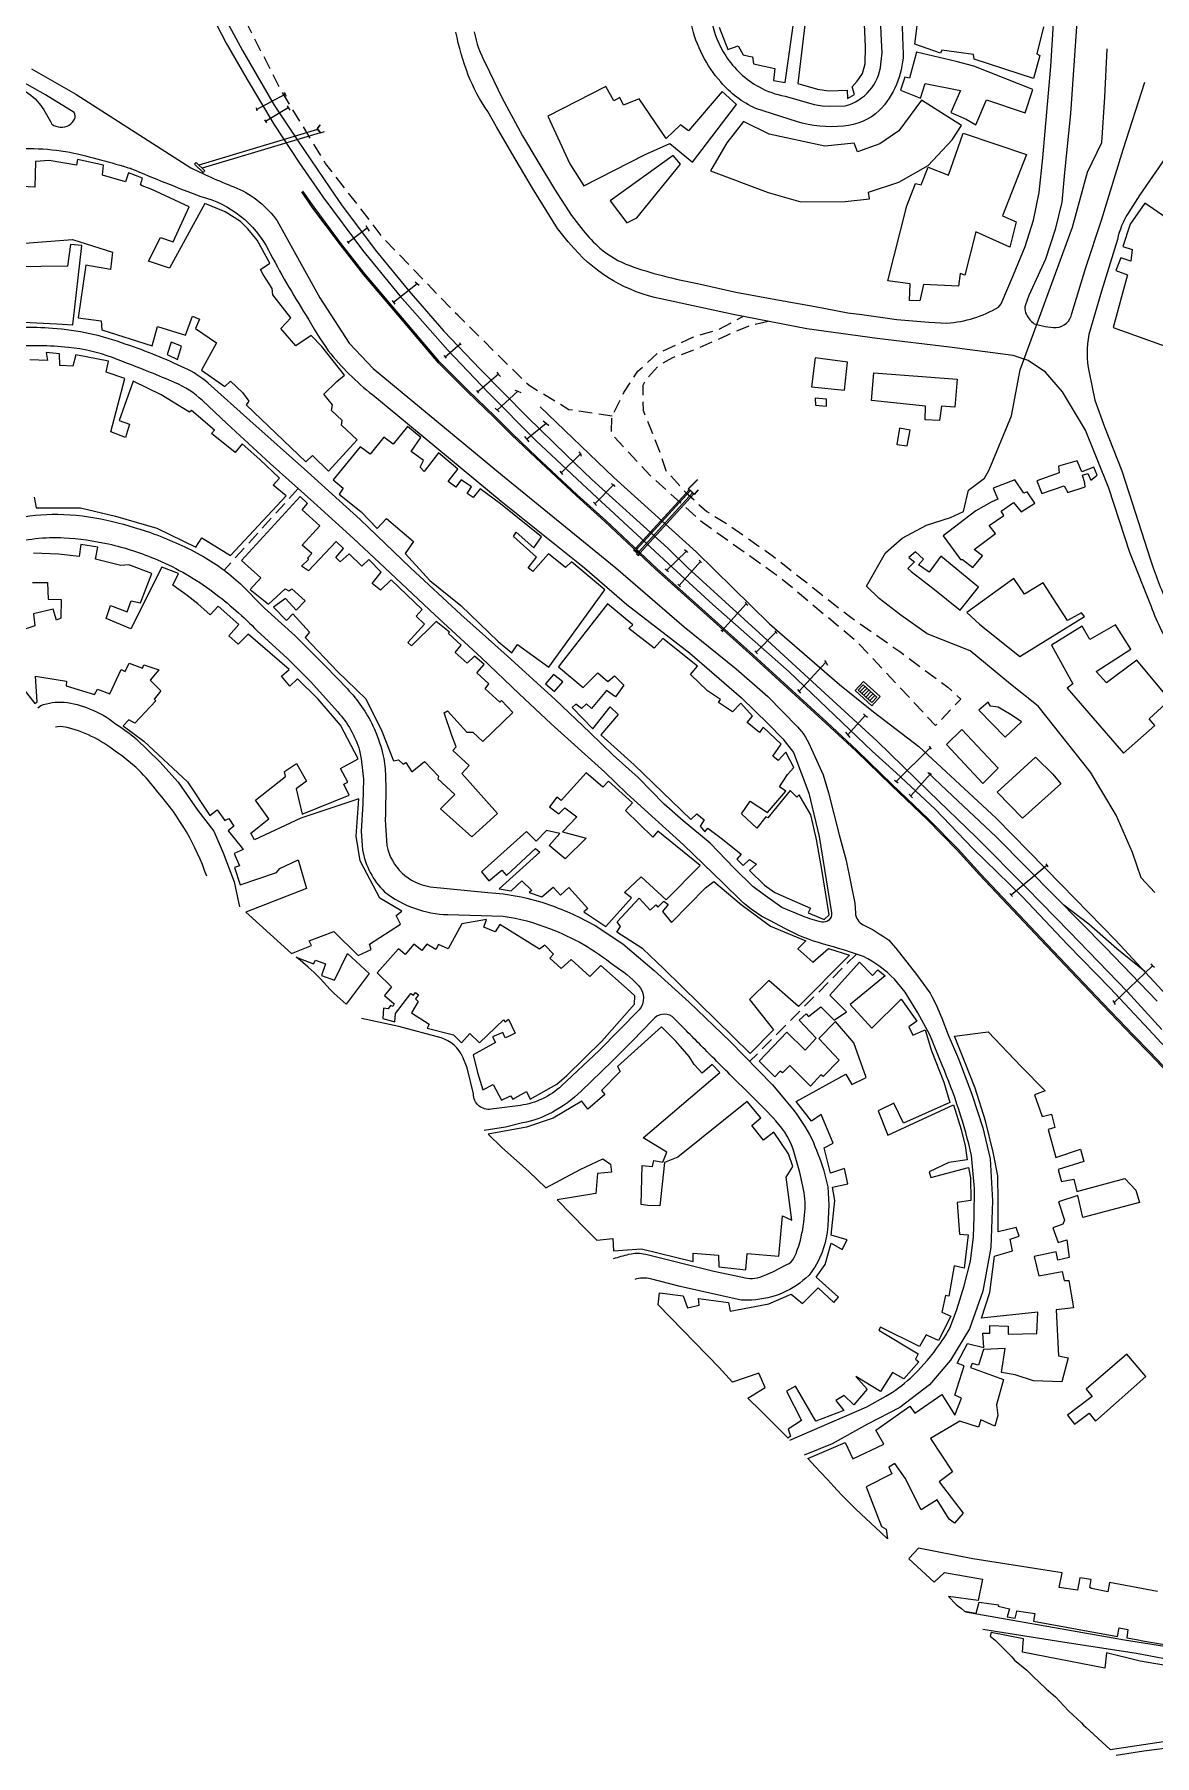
# Model space of a CAD drawing. Header units: metres. Extents: x 320405 to 332543, y 7395686 to 7410003.
# Drawn here: x 322498 to 322917, y 7401056 to 7401699 of the extents above; entities that cross this region are included whole.
import ezdxf

# ---------------------------------------------------------------- set-up
doc = ezdxf.new("R2010")
doc.units = ezdxf.units.M
doc.header["$LTSCALE"] = 10
doc.header["$MEASUREMENT"] = 0
for name, pattern in [('CONTINUO', [0]), ('DASHED', [0.75, 0.5, -0.25]), ('TRACEJADO', [8.7, 8, -0.7])]:
    doc.linetypes.add(name, pattern=pattern)
for name, color, linetype in [('ALA', 45, 'Continuous'), ('B.L', 151, 'Continuous'), ('BUEIRO', 151, 'Continuous'), ('CAIXA', 45, 'Continuous'), ('Canaleta de Drenagem', 151, 'Continuous'), ('EDIFICAÇÃO', 30, 'Continuous'), ('Edificações', 30, 'Continuous'), ('H_EDIFICAÇÃO', 30, 'Continuous'), ('Hidrografia', 140, 'Continuous'), ('Linha Férrea', 20, 'Continuous'), ('Portico', 45, 'Continuous'), ('Vias Primárias', 230, 'Continuous'), ('Vias Secundárias', 230, 'DASHED')]:
    doc.layers.add(name, color=color, linetype=linetype)

msp = doc.modelspace()

# ---------------------------------------------------------------- linework, layer by layer
at = {"layer": 'ALA', "linetype": 'CONTINUO', "flags": 128}
msp.add_lwpolyline([(322605.01, 7401662.56), (322606.52, 7401663.07)], dxfattribs=at)
at = {"layer": 'ALA', "linetype": 'CONTINUO'}
for points in [[(322603.94, 7401664.04, 735.91), (322604.91, 7401665.5, 736.1), (322604.88, 7401665.54, 737.49)], [(322605.07, 7401662.64, 735.93), (322606.52, 7401663.07, 736.11)], [(322742.48, 7401529.49, 737.39), (322745.87, 7401532.93, 736.97)], [(322742.61, 7401529.5, 736.44), (322745.91, 7401532.87, 735.98), (322745.87, 7401532.93, 736.97)], [(322746.27, 7401529.19, 737.34), (322744.74, 7401527.46, 737.42)], [(322744.75, 7401527.55, 736.4), (322746.19, 7401529.23, 736.28), (322746.27, 7401529.19, 737.34)]]:
    msp.add_polyline3d(points, dxfattribs=at)
at = {"layer": 'B.L', "linetype": 'CONTINUO'}
msp.add_polyline3d([(322558.63, 7401651.49, 739.1), (322558.01, 7401650.85, 739.12), (322561.22, 7401647.76, 739.12), (322561.84, 7401648.4, 739.1)], close=True, dxfattribs=at)
at = {"layer": 'BUEIRO', "linetype": 'TRACEJADO', "flags": 128}
for points in [[(322603.97, 7401663.9), (322559.62, 7401650.55)], [(322604.96, 7401662.63), (322560.86, 7401649.35)], [(322722.76, 7401507.28), (322742.79, 7401529.21)], [(322723.2, 7401506.88), (322743.23, 7401528.81)], [(322723.93, 7401505.9), (322744.12, 7401528.03)], [(322724.38, 7401505.5), (322744.56, 7401527.63)]]:
    msp.add_lwpolyline(points, dxfattribs=at)
at = {"layer": 'BUEIRO', "linetype": 'CONTINUO'}
for points in [[(322603.85, 7401664.06, 737.96), (322604.88, 7401665.54, 737.49)], [(322605.01, 7401662.56, 737.94), (322603.85, 7401664.06, 737.96)], [(322603.85, 7401664.06, 737.96), (322603.94, 7401664.04, 735.91), (322605.07, 7401662.64, 735.93), (322605.01, 7401662.56, 737.94)], [(322742.48, 7401529.49, 737.39), (322742.61, 7401529.5, 736.44), (322743.54, 7401528.65, 736.53)], [(322743.44, 7401528.62, 737.4), (322742.48, 7401529.49, 737.39)], [(322743.44, 7401528.62, 737.4), (322743.54, 7401528.65, 736.53), (322744.01, 7401528.2, 736.49), (322743.98, 7401528.16, 737.41)], [(322743.44, 7401528.62, 737.4), (322743.98, 7401528.16, 737.41)], [(322744.74, 7401527.46, 737.42), (322743.98, 7401528.16, 737.41)], [(322744.74, 7401527.46, 737.42), (322744.75, 7401527.55, 736.4), (322744.01, 7401528.2, 736.49)]]:
    msp.add_polyline3d(points, dxfattribs=at)
at = {"layer": 'CAIXA', "linetype": 'CONTINUO'}
for points in [[(322724.58, 7401505.32, 737.79), (322723.81, 7401506, 737.84), (322723.22, 7401506.47, 737.8), (322723.4, 7401506.7, 737.85), (322722.64, 7401507.39, 737.87), (322722.44, 7401507.21, 737.86)], [(322722.07, 7401506.78, 737.86), (322723.37, 7401505.61, 737.8), (322723.11, 7401505.24, 737.82), (322723.85, 7401504.62, 737.82), (322724.1, 7401504.9, 737.79)], [(322723.17, 7401506.47, 737.06), (322722.85, 7401506.11, 737.08)], [(322722.85, 7401506.11, 737.08), (322723.44, 7401505.6, 737.12), (322723.18, 7401505.24, 737.19), (322723.85, 7401504.69, 737.2), (322724.45, 7401505.4, 736.94), (322723.78, 7401505.97, 736.91), (322723.17, 7401506.47, 737.06)]]:
    msp.add_polyline3d(points, dxfattribs=at)
at = {"layer": 'Canaleta de Drenagem'}
for points in [[(322937.87, 7401294.33), (322914.79, 7401318.69), (322908.68, 7401324.86), (322897.22, 7401336.81), (322887.7, 7401346.8), (322874.13, 7401361.12), (322851.36, 7401385.34), (322843.02, 7401394.5), (322831.9, 7401405.78), (322818.41, 7401418.65), (322805.26, 7401431.45), (322793.97, 7401442.02), (322766.5, 7401467.06), (322730.09, 7401499.64), (322711.33, 7401517.38), (322700.7, 7401526.96), (322685.5, 7401541.17), (322676.49, 7401549.74), (322670, 7401556.16), (322659.79, 7401566.05), (322649.19, 7401576.63), (322637.47, 7401590.5), (322621.19, 7401609.56), (322612.49, 7401620.72), (322602.24, 7401634.47), (322598.04, 7401640.52)], [(322938.23, 7401294.67), (322915.15, 7401319.04), (322909.04, 7401325.2), (322897.58, 7401337.16), (322888.07, 7401347.14), (322874.49, 7401361.46), (322851.73, 7401385.68), (322843.39, 7401394.84), (322832.25, 7401406.14), (322818.75, 7401419.01), (322805.61, 7401431.81), (322794.31, 7401442.39), (322766.84, 7401467.43), (322730.74, 7401499.78), (322711.67, 7401517.74), (322701.04, 7401527.32), (322685.84, 7401541.53), (322676.84, 7401550.1), (322670.35, 7401556.52), (322660.14, 7401566.41), (322649.55, 7401576.97), (322637.85, 7401590.82), (322621.57, 7401609.87), (322612.89, 7401621.02), (322602.65, 7401634.77), (322598.45, 7401640.8)]]:
    msp.add_lwpolyline(points, dxfattribs=at)
at = {"layer": 'EDIFICAÇÃO', "linetype": 'CONTINUO'}
for points in [[(322807.98, 7401457.59, 737.75), (322804.85, 7401454.14, 737.75), (322811.1, 7401448.45, 737.77), (322814.23, 7401451.9, 737.78)], [(322807.89, 7401456.29, 737.82), (322806.07, 7401454.28, 737.8), (322811.1, 7401449.71, 737.8), (322812.93, 7401451.72, 737.82)]]:
    msp.add_polyline3d(points, close=True, dxfattribs=at)
at = {"layer": 'Edificações'}
for points in [[(322754.12, 7401702.08), (322757.27, 7401693.68), (322761.21, 7401695.17), (322763.06, 7401691.78), (322765.11, 7401691.28), (322766.51, 7401691.03), (322766.91, 7401688.34), (322774.91, 7401686.68), (322774.41, 7401682.14), (322778.76, 7401681.43), (322782.31, 7401707.05)], [(322786.4, 7401706.05), (322783.46, 7401680.98), (322790.85, 7401678.94), (322795.1, 7401678.24), (322801.89, 7401678.59), (322801.99, 7401675.39), (322804.59, 7401676.88), (322803.74, 7401679.79), (322805.59, 7401681.88), (322807.64, 7401684.77), (322808.69, 7401688.44), (322808.79, 7401694.78), (322808.34, 7401703.32)], [(322875.26, 7401702.24), (322872.77, 7401692.18), (322873.87, 7401691.52), (322871.59, 7401682.93), (322849.37, 7401690.11), (322849.06, 7401691.89), (322837.33, 7401693.5), (322836.81, 7401692.4), (322827.2, 7401695.7), (322828.6, 7401706.56)], [(322486.5, 7401620.68), (322512.37, 7401622.71), (322527.31, 7401618.02), (322526.59, 7401611.54), (322517.39, 7401613.14), (322514.49, 7401593.5), (322523.01, 7401592.39), (322523.38, 7401589), (322542.11, 7401583), (322544.16, 7401590.18), (322554.64, 7401587.01), (322557.19, 7401594.04), (322559.88, 7401592.92), (322558.32, 7401589.5), (322566.18, 7401584.14), (322560.58, 7401573.89), (322569.32, 7401567.83), (322571.37, 7401569.82), (322575.87, 7401565.52), (322578.3, 7401562.28), (322577.3, 7401560.91), (322599.51, 7401539.69), (322602.07, 7401541.99), (322608.06, 7401536.21), (322618.75, 7401547.82), (322612.88, 7401553.3), (322613.12, 7401555.1), (322609.11, 7401558.88), (322609.51, 7401560.91), (322606.26, 7401564.97), (322611.14, 7401569.7), (322614.05, 7401572.02), (322605.51, 7401582.76), (322601.55, 7401586.9), (322595.86, 7401583.01), (322590.22, 7401589.42), (322593.94, 7401593.48), (322587.19, 7401602.1), (322587.02, 7401604.36), (322583.59, 7401609.64), (322582.65, 7401611.58), (322586.14, 7401613.84), (322581.32, 7401622.49), (322577.94, 7401626.71), (322575.15, 7401629.49), (322569.38, 7401633.1), (322561.83, 7401636.18), (322548.63, 7401611.99), (322540.78, 7401614.66), (322545.26, 7401623.54), (322550.02, 7401621.86), (322555.9, 7401635), (322541.77, 7401641.52), (322538.42, 7401642.76), (322537.71, 7401643.11), (322538.53, 7401645.63), (322533.31, 7401647.62), (322532.19, 7401644.28), (322523.56, 7401646.8), (322523.9, 7401650.56), (322514.27, 7401652.61), (322513.8, 7401650.5), (322503.59, 7401652.2), (322498.58, 7401651.92), (322498.24, 7401642.26), (322493.26, 7401642.56)], [(322935.2, 7401621.16), (322916.31, 7401634.2), (322913.16, 7401636.3), (322907.63, 7401628.48), (322904.89, 7401620.07), (322908.41, 7401618.98), (322907.93, 7401614.67), (322904.16, 7401615.82), (322902.33, 7401611.12), (322906.65, 7401609.54), (322901.35, 7401589.9), (322923.83, 7401581.73)], [(322494, 7401591.8), (322506.53, 7401591.25), (322512.52, 7401590.89), (322515.79, 7401620.43), (322511.59, 7401620.86), (322510.48, 7401612.72), (322490.58, 7401612.47)], [(322497.99, 7401526.44), (322498.73, 7401522.45), (322515.39, 7401522.39), (322528.37, 7401519.28), (322543.87, 7401514.81), (322558.49, 7401507.71), (322560.72, 7401511.29), (322571.47, 7401504.6), (322592.17, 7401526.96), (322587.3, 7401530.96), (322589.77, 7401533.56), (322582.39, 7401540.49), (322575.72, 7401546.35), (322573.2, 7401543.11), (322564.26, 7401550.19), (322565.37, 7401551.47), (322556.83, 7401558.77), (322556.1, 7401558.21), (322545.54, 7401564.65), (322535.06, 7401569.76), (322529.78, 7401555.04), (322533.64, 7401553.75), (322532.18, 7401548.7), (322526.69, 7401550.84), (322531.88, 7401570.82), (322524.88, 7401573.2), (322525.82, 7401577.23), (322513.55, 7401579.59), (322512.52, 7401575.43), (322507.66, 7401575.64), (322507.45, 7401580.02), (322502.55, 7401580.49), (322503.07, 7401577.48), (322496.37, 7401577.7)], [(322494.29, 7401454.37), (322498.26, 7401449.29), (322499.14, 7401449.92), (322498.52, 7401459.54), (322510.15, 7401457.7), (322509.96, 7401455.89), (322520.55, 7401452.62), (322521.74, 7401454.66), (322526.34, 7401452.9), (322530.57, 7401461.98), (322531.99, 7401461.26), (322533.56, 7401464.44), (322538.54, 7401462.54), (322539.07, 7401463.73), (322544.68, 7401461.88), (322541.36, 7401457.98), (322545.39, 7401454.04), (322542.83, 7401451), (322543.45, 7401450.28), (322535.66, 7401441.93), (322533.38, 7401443.21), (322531.25, 7401440.94), (322538.99, 7401435.18), (322555.36, 7401420.05), (322563.63, 7401407.5), (322566.41, 7401409.6), (322569.24, 7401405.58), (322570.78, 7401406.3), (322572.7, 7401403.52), (322570.54, 7401401.73), (322574.85, 7401396.32), (322576.2, 7401394.74), (322572.84, 7401393.3), (322574.72, 7401388.69), (322572.89, 7401387.97), (322575.06, 7401381.49), (322588.6, 7401386.21), (322589.91, 7401387.67), (322596.65, 7401390.94), (322599.79, 7401380.14), (322577.17, 7401371.3), (322578.29, 7401370.31), (322594.15, 7401355.91), (322601.74, 7401358.87), (322600.81, 7401360.58), (322610, 7401364.16), (322619.1, 7401355.08), (322624.01, 7401357.34), (322623.31, 7401359.36), (322634.91, 7401366.9), (322633.35, 7401370.03), (322635.45, 7401371.74), (322627.2, 7401376.56), (322619.88, 7401390.5), (322618.32, 7401399.79), (322619.33, 7401413.73), (322597.75, 7401406.5), (322580.39, 7401398.41), (322578.99, 7401400.9), (322585.69, 7401406.19), (322580.7, 7401413.2), (322591.99, 7401422.06), (322591.6, 7401423.93), (322596.04, 7401426.88), (322599.85, 7401420.27), (322595.96, 7401417.47), (322598.22, 7401407.98), (322615.82, 7401415.06), (322613.79, 7401419.2), (322615.27, 7401419.9), (322612.47, 7401425.03), (322619.17, 7401428.63), (322612.47, 7401441.17), (322604.14, 7401450.99), (322596.51, 7401458.55), (322593.63, 7401455.83), (322590.43, 7401459.48), (322593.31, 7401461.97), (322577.97, 7401475.29), (322574.31, 7401471.48), (322570.81, 7401474.66), (322574.57, 7401478.81), (322566.81, 7401485.64), (322563.79, 7401482.44), (322559.19, 7401486.54), (322555.24, 7401489.7), (322549.89, 7401493.56), (322551.98, 7401497.86), (322545.79, 7401500.31), (322534.11, 7401477.2), (322524.92, 7401481.04), (322526.62, 7401485.98), (322532.81, 7401483.54), (322534.31, 7401487.68), (322537.75, 7401486.88), (322542, 7401497.91), (322533.36, 7401501.1), (322530.37, 7401500.85), (322521.01, 7401503.26), (322521.79, 7401507.69), (322515.51, 7401508.75), (322514.81, 7401504.3), (322507.14, 7401505.15), (322497.77, 7401505.56)], [(322497.41, 7401494.56), (322503.07, 7401494.49), (322503.22, 7401488.33), (322508.11, 7401488.13), (322507.96, 7401481.16), (322506.38, 7401480.45), (322505.16, 7401484.57), (322497.82, 7401482.84), (322498.23, 7401478.35), (322479.53, 7401472.1)], [(322743.37, 7401460.16), (322745.94, 7401463.22), (322732.99, 7401473.55), (322729.77, 7401470), (322720.33, 7401477.35), (322721.74, 7401478.66), (322712.3, 7401486.6), (322695.01, 7401464.42), (322694.06, 7401463.05), (322703.22, 7401455.24), (322708.74, 7401460.82), (322712.48, 7401457.51), (322714.94, 7401459.66), (322718.38, 7401456.22), (322715.37, 7401451.81), (322711.93, 7401454.2), (322706.28, 7401447.51), (322704.44, 7401449.16), (322702.66, 7401447.51), (322700.51, 7401449.04), (322699.1, 7401447.81), (322706.83, 7401439.91), (322713.35, 7401448.11), (322716.35, 7401445.23), (322709.79, 7401437.63), (322722.31, 7401426.39), (322743.43, 7401406.01), (322745.71, 7401408.06), (322748.41, 7401405.79), (322747, 7401403.53), (322748.72, 7401401.38), (322749.88, 7401402.73), (322755.35, 7401398.62), (322762.28, 7401392.98), (322760.69, 7401391.13), (322763.08, 7401388.8), (322765.35, 7401391), (322768.05, 7401389.23), (322765.41, 7401386.9), (322770.94, 7401381.42), (322774.87, 7401378.66), (322780.21, 7401376.27), (322788.14, 7401372.82), (322787.34, 7401371.04), (322793.29, 7401368.59), (322795.19, 7401370.37), (322792.43, 7401387.3), (322790.41, 7401398.55), (322788.38, 7401407.7), (322784.02, 7401415.14), (322783.04, 7401414.28), (322780.59, 7401416.85), (322772.3, 7401406.62), (322771.5, 7401406.99), (322768.13, 7401402.76), (322762.42, 7401408.09), (322765.68, 7401412.81), (322772.12, 7401408.64), (322778.93, 7401416.55), (322776.66, 7401418.2), (322779.54, 7401422.74), (322781.93, 7401425.34), (322778.99, 7401431.16), (322776.1, 7401427.97), (322774.08, 7401429.69), (322777.27, 7401434.1), (322770.45, 7401440.44), (322769.1, 7401438.42), (322764.5, 7401442.22), (322766.47, 7401444.55), (322762.16, 7401449.47), (322759.09, 7401446.22), (322753.75, 7401449.71), (322754.55, 7401450.76), (322749.64, 7401454.07), (322743.37, 7401460.16)], [(322692.14, 7401460.13), (322689.17, 7401456.62), (322692.55, 7401453.77), (322695.59, 7401457.44), (322692.14, 7401460.13)], [(322854.56, 7401449.85), (322851.11, 7401446.87), (322860.93, 7401436.71), (322867.02, 7401442.5), (322863.23, 7401445.14), (322858.35, 7401448), (322855.48, 7401448.35), (322854.56, 7401449.85)], [(322686.95, 7401357.47), (322672.08, 7401366.69), (322670.37, 7401364), (322666.15, 7401365.67), (322667.09, 7401368.53), (322657.82, 7401367.01), (322652.79, 7401357.64), (322649.16, 7401359.21), (322648.13, 7401357.33), (322644.77, 7401359.34), (322642.87, 7401357.02), (322639.96, 7401359.35), (322636.69, 7401355.46), (322634.22, 7401357.58), (322626.28, 7401348.72), (322631.53, 7401343.48), (322628.97, 7401340.19), (322632.56, 7401337.11), (322632.06, 7401336.08), (322631.17, 7401336.43), (322630.36, 7401335.23), (322628.57, 7401335.41), (322628.39, 7401331.63), (322632.83, 7401330.38), (322633.05, 7401333.51), (322638.85, 7401340.91), (322639.84, 7401340.32), (322640.58, 7401341.31), (322641.71, 7401340.43), (322640.58, 7401338.91), (322641.54, 7401337.97), (322639.05, 7401333.75), (322645.65, 7401329.42), (322644.94, 7401327.97), (322654.73, 7401325.43), (322657.74, 7401322.51), (322660.88, 7401325.96), (322664.54, 7401322.56), (322673.44, 7401331.15), (322674.01, 7401330.38), (322675.26, 7401331.34), (322677.82, 7401326.08), (322675.02, 7401324.78), (322674.1, 7401324.38), (322673.25, 7401326.3), (322669.37, 7401324.73), (322670.49, 7401322.58), (322662.05, 7401318.04), (322663.74, 7401311.43), (322665.7, 7401304.95), (322669.55, 7401306.87), (322672.64, 7401301.06), (322676.11, 7401302.75), (322676.96, 7401301.39), (322682.08, 7401304.25), (322683.39, 7401301.49), (322693.38, 7401307.01), (322697.13, 7401310.25), (322710.25, 7401323.17), (322722.38, 7401336.93), (322722.48, 7401340.02), (322719.72, 7401342.65), (322709.86, 7401351.46), (322705.76, 7401347.32), (322698.76, 7401353.66), (322695.05, 7401350.24), (322690.72, 7401354.18), (322692.14, 7401355.66), (322688.92, 7401358.98), (322686.95, 7401357.47)], [(322731.2, 7401224.6), (322731.79, 7401229.1), (322740.66, 7401227.96), (322742.18, 7401223.45), (322746.58, 7401224.51), (322746.31, 7401226.89), (322757.54, 7401225.41), (322758.22, 7401222.19), (322772.56, 7401224.96), (322780.95, 7401228.56), (322785.23, 7401225.04), (322791.01, 7401230.95), (322796.89, 7401225.39), (322798.67, 7401227.44), (322790.37, 7401234.86), (322793.63, 7401239.69), (322795.98, 7401247.64), (322800, 7401245.3), (322801.94, 7401248.93), (322795.98, 7401250.64), (322797.35, 7401263.54), (322796.4, 7401268.53), (322802.2, 7401269.85), (322800.95, 7401275.53), (322795.68, 7401273.75), (322793.25, 7401283.22), (322796.7, 7401285.03), (322792.19, 7401295.73), (322788.59, 7401293.19), (322782.86, 7401300.63), (322801.44, 7401310.74), (322803.65, 7401306.9), (322808.99, 7401309.56), (322804.34, 7401322.44), (322797.52, 7401330.49), (322791.27, 7401324.13), (322798.89, 7401316.04), (322792.87, 7401309.91), (322792.1, 7401310.48), (322788.18, 7401306.29), (322780.44, 7401314.06), (322777.69, 7401311.25), (322776.81, 7401311.97), (322774.83, 7401309.84), (322769, 7401315.59), (322779.38, 7401326.53), (322786.26, 7401319.72), (322790.36, 7401324.21), (322783.96, 7401330.99), (322786.61, 7401333.31), (322787.4, 7401332.3), (322792.01, 7401335.98), (322797.1, 7401330.94), (322801.62, 7401334.12), (322795.46, 7401340.3), (322806.48, 7401352.59), (322811.42, 7401347.65), (322813.34, 7401349.76), (322816.16, 7401347.58), (322803.07, 7401336.83), (322811.09, 7401327.99), (322822.12, 7401338.86), (322827.95, 7401330.62), (322824.99, 7401328.45), (322826.46, 7401325.41), (322831.04, 7401327.35), (322833.41, 7401319.56), (322838.03, 7401307.79), (322840.32, 7401300.22), (322823, 7401292.44), (322819.39, 7401300), (322813.46, 7401297.04), (322817.06, 7401287.98), (322841.68, 7401299.32), (322844.53, 7401290.1), (322846.01, 7401283.96), (322846.78, 7401278.76), (322839.88, 7401277.72), (322832.55, 7401274.28), (322833.19, 7401272.22), (322847.26, 7401275.9), (322847.98, 7401272.09), (322848.14, 7401263.55), (322842.97, 7401262.83), (322843.83, 7401250.99), (322847.11, 7401250.78), (322845.6, 7401238.33), (322841.9, 7401239.13), (322839.92, 7401227.77), (322838.67, 7401228.13), (322837.34, 7401221.8), (322840.68, 7401220.35), (322836.01, 7401211.2), (322832.18, 7401213.01), (322831.4, 7401213.31), (322828.92, 7401209), (322814.4, 7401216.19), (322813.75, 7401215.13), (322828.47, 7401206.32), (322827.45, 7401204.27), (322828.63, 7401203.3), (322823.14, 7401196.96), (322818.87, 7401199.35), (322814.38, 7401192.19), (322805.1, 7401197.76), (322809.38, 7401193), (322804.4, 7401187.26), (322800.78, 7401190.67), (322797.65, 7401188.84), (322800.7, 7401185.09), (322790.24, 7401181.11), (322782.55, 7401194.16), (322779.18, 7401192.29), (322784.87, 7401181.39), (322779.87, 7401178.06), (322780.76, 7401175.46), (322779.9, 7401174.69), (322769.77, 7401184.78), (322764.73, 7401189.72), (322771.31, 7401193.69), (322768.93, 7401199.03), (322759.03, 7401195.72), (322754.05, 7401201.22), (322731.2, 7401224.6)], [(322787.21, 7401167.15), (322801.12, 7401173.12), (322803.98, 7401166.98), (322815.58, 7401172.49), (322812.59, 7401177.69), (322825.33, 7401186.76), (322827.19, 7401184.07), (322837.26, 7401191.05), (322842.09, 7401183.37), (322844.58, 7401189.68), (322842.19, 7401190.81), (322845.62, 7401201.82), (322842.96, 7401202.78), (322846.91, 7401210.07), (322852.96, 7401208.64), (322852.6, 7401214.01), (322855.19, 7401214.01), (322855.25, 7401216.87), (322862.05, 7401216.65), (322862.05, 7401213.58), (322872.8, 7401213.85), (322873.13, 7401221.83), (322852.13, 7401219.62), (322855.21, 7401229.13), (322856.94, 7401242.78), (322863.74, 7401244.8), (322862.77, 7401249.11), (322866.17, 7401250.24), (322865.03, 7401253.54), (322858.29, 7401251.87), (322858.29, 7401263.37), (322858.18, 7401272.76), (322856.45, 7401281.63), (322853.64, 7401293.39), (322849.7, 7401305.55), (322845.81, 7401315.59), (322841.97, 7401324.98), (322854.58, 7401326.65), (322866.95, 7401313.64), (322875.93, 7401304.55), (322871.92, 7401303.02), (322874.82, 7401294.96), (322878.32, 7401295.82), (322879.53, 7401290.91), (322877.07, 7401290.12), (322879.86, 7401279.69), (322889.11, 7401282.79), (322890.38, 7401278.15), (322880.75, 7401275.16), (322881.8, 7401271.38), (322881.97, 7401270.72), (322886.62, 7401271.6), (322887.72, 7401266.91), (322905.65, 7401271.82), (322909.81, 7401267.45), (322911.13, 7401262.86), (322889.99, 7401257.23), (322888.06, 7401265.46), (322880.92, 7401263.08), (322883.08, 7401256.27), (322882.52, 7401254.67), (322878.71, 7401253.34), (322880.81, 7401247.91), (322883.96, 7401248.9), (322884.85, 7401242.22), (322880.7, 7401241.33), (322880.04, 7401244.43), (322871.79, 7401242.59), (322873.5, 7401235.46), (322882.25, 7401237), (322882.97, 7401233.63), (322884.74, 7401233.67), (322886.51, 7401223.5), (322880.02, 7401222.76), (322880.91, 7401205.56), (322884.46, 7401204.81), (322882.19, 7401195.81), (322871.5, 7401196.18), (322864.75, 7401198.45), (322859.55, 7401199.28), (322860.99, 7401208.23), (322852.85, 7401207.9), (322851.03, 7401202.04), (322848.59, 7401202.71), (322847.98, 7401201.21), (322860.32, 7401196.63), (322857.66, 7401187.26), (322858.27, 7401183.17), (322857.04, 7401179.23), (322851.84, 7401181.58), (322851, 7401178.84), (322844.01, 7401181.13), (322833.1, 7401174.68), (322841.31, 7401162.18), (322836.27, 7401158.46), (322845.27, 7401146.68), (322841.98, 7401143), (322840.08, 7401144.51), (322835.6, 7401151.71), (322829.51, 7401148.02), (322823.63, 7401159.81), (322819.77, 7401165.28), (322817.48, 7401163.94), (322818.59, 7401161.43), (322809.04, 7401156.57), (322814.68, 7401141.7), (322816.52, 7401140.69), (322816.97, 7401137.16), (322814.31, 7401139.63), (322805.26, 7401148.14), (322799.98, 7401153.27), (322798.21, 7401155.37), (322794.6, 7401159.27), (322791.98, 7401162.07), (322790.09, 7401164.08), (322787.21, 7401167.15)], [(322917.91, 7401117.41), (322899.89, 7401120.76), (322899.39, 7401117.32), (322893.18, 7401118.56), (322892.62, 7401118.88), (322893.14, 7401121.88), (322888.86, 7401122.6), (322887.93, 7401117.96), (322881.2, 7401118.92), (322882.24, 7401124.45), (322848.84, 7401129.69), (322828.53, 7401133.62), (322825.12, 7401129.89), (322825, 7401129.71), (322834.46, 7401120.96), (322838.23, 7401124.59), (322852.43, 7401122.1), (322850.88, 7401114.08), (322839.78, 7401115.56), (322842.58, 7401112.6), (322843.72, 7401111.75), (322844.63, 7401111.07), (322845.75, 7401110.08), (322850.17, 7401109.39), (322851.22, 7401113.44), (322858.41, 7401112.44), (322858.28, 7401111.92), (322862.52, 7401110.92), (322861.73, 7401107.98), (322864.69, 7401107.42), (322865.33, 7401109.95), (322865.36, 7401110.27), (322872.02, 7401109.26), (322871.59, 7401106.37), (322902.92, 7401100.6), (322903.57, 7401103.83), (322906.81, 7401103.27), (322906.47, 7401100.12), (322910.01, 7401099.52), (322913.03, 7401098.92), (322927.1, 7401096.55)]]:
    msp.add_lwpolyline(points, dxfattribs=at)
for points in [[(322871.32, 7401678.78), (322849.24, 7401687.47), (322842.58, 7401689.24), (322827.79, 7401692.74), (322825.15, 7401683.05), (322823.47, 7401683.34), (322821.89, 7401678.59), (322829.27, 7401675.58), (322831.1, 7401680.99), (322844.29, 7401678.4), (322840.69, 7401670.24), (322846.4, 7401667.75), (322850, 7401665.6), (322854.03, 7401674.95), (322868.37, 7401670.06)], [(322760.51, 7401673.16), (322755.21, 7401678.06), (322742.55, 7401663.29), (322739.56, 7401665.54), (322734.25, 7401660.49), (322724.17, 7401675.28), (322718.27, 7401672.96), (322716.95, 7401675.81), (322714.63, 7401674.61), (322711.76, 7401679.85), (322690.08, 7401668.84), (322698.24, 7401651.07), (322703.47, 7401642.79), (322726.21, 7401654.38), (322735.56, 7401658.56), (322744.06, 7401651.6)], [(322804.46, 7401658.72), (322793.56, 7401657.57), (322772.7, 7401662.08), (322763.21, 7401666.85), (322756.88, 7401658.92), (322751.29, 7401649.3), (322750.88, 7401648.41), (322772.38, 7401640.34), (322784.64, 7401636.82), (322801.1, 7401636.91), (322810.19, 7401637.95), (322809.91, 7401640.36), (322821.17, 7401644.16), (322832.14, 7401650.36), (322841.13, 7401659.97), (322844.58, 7401665.37), (322829.74, 7401674.81), (322821.19, 7401663.3), (322814.06, 7401658.54), (322805.71, 7401655.5)], [(322843.5, 7401605.35), (322830.48, 7401605.92), (322829.01, 7401599.81), (322825.16, 7401599.92), (322825.5, 7401606.14), (322817.12, 7401607.27), (322824.14, 7401635.34), (322827.39, 7401643.65), (322829.58, 7401643.16), (322832.12, 7401649.81), (322839.81, 7401646.78), (322845.22, 7401662.51), (322868.91, 7401654.52), (322859.92, 7401631.59), (322865.03, 7401629.37), (322862.65, 7401619.89), (322849.93, 7401625.6), (322845.9, 7401609.45), (322844.18, 7401610.03)], [(322739.62, 7401650.93), (322736.83, 7401654.1), (322713.37, 7401637.15), (322719.53, 7401628.99), (322723.24, 7401630.78)], [(322553.11, 7401582.81), (322549.25, 7401584.3), (322547.76, 7401579.8), (322551.58, 7401577.92)], [(322802.05, 7401576.9), (322789.89, 7401578.52), (322788.55, 7401567.63), (322800.88, 7401566.4)], [(322842.98, 7401570.51), (322842.19, 7401560.04), (322837.11, 7401560.38), (322836.38, 7401555.09), (322831.08, 7401555.37), (322831.14, 7401560.49), (322811.02, 7401562.58), (322811.92, 7401572.88)], [(322794.18, 7401563.11), (322789.94, 7401563.39), (322790.11, 7401560.82), (322794.18, 7401560.43)], [(322711.31, 7401491.85), (322698.82, 7401502.25), (322696.67, 7401500.19), (322690.25, 7401505.31), (322684.47, 7401498.59), (322682.63, 7401500), (322685.81, 7401504.07), (322677.15, 7401511.67), (322678.13, 7401513.29), (322684.74, 7401507.47), (322687.67, 7401511.59), (322672.3, 7401523.95), (322664.78, 7401529.55), (322662.13, 7401526.29), (322659.9, 7401527.85), (322661.55, 7401530.27), (322657.64, 7401532.9), (322655.6, 7401530.22), (322652.81, 7401532.31), (322656.33, 7401536.91), (322649.11, 7401543.06), (322643.83, 7401536), (322642.3, 7401537.64), (322643.58, 7401540.17), (322638.96, 7401543.51), (322642.49, 7401548.76), (322637.51, 7401552.82), (322632.22, 7401546.28), (322628.77, 7401548.88), (322623.61, 7401542.52), (322619.93, 7401545.19), (322609.73, 7401532.9), (322613.57, 7401529.79), (322611.99, 7401527.54), (322620.23, 7401521.01), (322626.23, 7401514.77), (322629.71, 7401518.43), (322639.85, 7401509.89), (322636.68, 7401505.34), (322645.96, 7401495.34), (322657.45, 7401485.93), (322671.45, 7401472.55), (322676.53, 7401468.31), (322678.72, 7401471.36), (322690.39, 7401462.94)], [(322825.45, 7401551.46), (322821.44, 7401552.19), (322820.49, 7401546.11), (322824.32, 7401545.6)], [(322894.15, 7401537.65), (322889.66, 7401535.9), (322887.91, 7401540.02), (322880.91, 7401538), (322881.19, 7401535.55), (322872.79, 7401532.54), (322874.61, 7401527.79), (322883.01, 7401530.72), (322884.34, 7401528.14), (322890.85, 7401530.3), (322890.71, 7401531.63), (322889.87, 7401534.71), (322891.83, 7401535.27), (322892.96, 7401532.75), (322895.34, 7401534.71)], [(322597.48, 7401526.64), (322575.48, 7401502.72), (322582.76, 7401496.23), (322578.77, 7401491.87), (322585.58, 7401486.46), (322591.82, 7401492.22), (322593.18, 7401491.38), (322594.35, 7401492.22), (322599.33, 7401487.63), (322596, 7401484.26), (322591.91, 7401488.52), (322587.5, 7401485.29), (322592.34, 7401480.4), (322594.73, 7401482.79), (322600.97, 7401475.95), (322599.29, 7401473.96), (322611.4, 7401461.29), (322621.97, 7401451.05), (322627.98, 7401439.03), (322632.35, 7401427.89), (322634.18, 7401428.26), (322636.01, 7401426.62), (322637, 7401427.28), (322639.2, 7401423.76), (322643.86, 7401427.59), (322649.16, 7401422.15), (322648.88, 7401421.22), (322655.31, 7401415.26), (322649.96, 7401409.99), (322661.56, 7401399.43), (322671.25, 7401408.23), (322657.88, 7401423.18), (322660.66, 7401426.18), (322654.52, 7401431.8), (322655.74, 7401433.1), (322654.08, 7401437.4), (322651.29, 7401445.79), (322651.88, 7401446.24), (322652.5, 7401446.56), (322659.8, 7401438.61), (322661.99, 7401438.55), (322665.73, 7401435.15), (322676.92, 7401445.95), (322672.75, 7401450.49), (322672.04, 7401449.82), (322666.62, 7401454.8), (322667.91, 7401456.68), (322663.46, 7401460.74), (322666.24, 7401463.91), (322662.6, 7401467.02), (322659.92, 7401464.34), (322655.37, 7401468.42), (322657.62, 7401471.06), (322652.87, 7401475.46), (322653.21, 7401475.99), (322648.27, 7401479.93), (322639.09, 7401470.9), (322637.64, 7401472.08), (322643.93, 7401478.98), (322640.78, 7401481.91), (322643.11, 7401484.46), (322631.41, 7401495.49), (322627.5, 7401491.67), (322624.33, 7401494.17), (322627.74, 7401498.37), (322623.11, 7401503.19), (322620.54, 7401500.68), (322615.74, 7401505.3), (322612.46, 7401502.25), (322610.8, 7401503.83), (322613.67, 7401507.24), (322610.92, 7401509.81), (322600.57, 7401498.93), (322597.97, 7401500.68), (322600.54, 7401503.13), (322600.33, 7401503.7), (322601.87, 7401505.36), (322598.2, 7401508.48), (322604.86, 7401515.68), (322598.14, 7401521.71), (322600.2, 7401524.12)], [(322871.99, 7401524.13), (322869.22, 7401528.48), (322867.99, 7401527.91), (322864.6, 7401532.96), (322856.51, 7401529.76), (322858.27, 7401525.71), (322855.71, 7401524.61), (322850.02, 7401521.3), (322837.79, 7401511.94), (322844.26, 7401503.14), (322845.06, 7401503.1), (322848.84, 7401500.2), (322852.49, 7401504.55), (322849.41, 7401506.92), (322857.28, 7401512.89), (322855, 7401515.9), (322860.5, 7401519.63), (322859.4, 7401521.22), (322864.06, 7401524.38), (322866.92, 7401520.91)], [(322844.18, 7401484.14), (322850.93, 7401492.84), (322836.95, 7401504.32), (322832.57, 7401498.43), (322828.55, 7401501.15), (322830.43, 7401503.25), (322827.39, 7401506.06), (322824.98, 7401503.92), (322827.08, 7401502.27), (322824.57, 7401499.73), (322825.83, 7401498.65), (322833.95, 7401492.41)], [(322866.44, 7401466.85), (322890.58, 7401481.81), (322889.53, 7401483.24), (322884.31, 7401480.31), (322875.15, 7401494.37), (322868.23, 7401490.12), (322864.15, 7401496.02), (322846.6, 7401483.35), (322851.37, 7401478.94)], [(322902.14, 7401478.76), (322892.62, 7401473.2), (322889.69, 7401478.21), (322878.22, 7401471.11), (322886.22, 7401456.69), (322884.07, 7401455.08), (322905.13, 7401430.78), (322916.91, 7401441.07), (322914.82, 7401443.64), (322922.47, 7401450.74), (322910.15, 7401465.47), (322898.79, 7401457.05), (322894.97, 7401461.23), (322907.94, 7401469.68)], [(322852.62, 7401419.4), (322858.29, 7401425.15), (322844.79, 7401439.54), (322839.03, 7401433.96)], [(322867.4, 7401406.43), (322857.95, 7401416.14), (322872.35, 7401429.27), (322879.02, 7401422.7), (322878.75, 7401422.97), (322881.72, 7401419.29)], [(322734.3, 7401375.96), (322746.95, 7401388.74), (322731.14, 7401401.6), (322729.27, 7401399.41), (322719.07, 7401409.28), (322721.67, 7401412.25), (322712.71, 7401420.25), (322710.61, 7401418.02), (322704.35, 7401423.45), (322695.05, 7401413.09), (322693.43, 7401414.27), (322690.66, 7401410.71), (322694.09, 7401408.12), (322696.37, 7401410.34), (322700.9, 7401406.99), (322695.45, 7401401.3), (322704.35, 7401398.98), (322696.47, 7401391.23), (322690.5, 7401396.31), (322694.51, 7401400.68), (322689.52, 7401401.89), (322685.6, 7401397.89), (322682.02, 7401401.52), (322665.17, 7401386.42), (322668.02, 7401383.08), (322672.77, 7401387.01), (322674.53, 7401385.03), (322685.38, 7401395.15), (322687.01, 7401393.76), (322671.88, 7401380.09), (322676.35, 7401379.26), (322680.29, 7401383.08), (322684.07, 7401379.41), (322683.07, 7401378.7), (322687.81, 7401377.1), (322692.04, 7401380.71), (322694.77, 7401377.72), (322697.88, 7401380.56), (322704.98, 7401372.75), (322703.53, 7401371.5), (322711.64, 7401365.95), (322721.25, 7401376.75), (322718.69, 7401378.69), (322724.92, 7401384.48)], [(322774.36, 7401327.35), (322765.7, 7401318.49), (322746.63, 7401337.18), (322733.34, 7401350.2), (322725.51, 7401357.59), (322715.86, 7401363.84), (322717.17, 7401365.94), (322715.89, 7401367.7), (322724.19, 7401376.55), (322728.24, 7401372.14), (322730.44, 7401374.03), (322731.15, 7401373.15), (322733.35, 7401375.4), (322734.98, 7401374.25), (322732.82, 7401371.64), (322736.26, 7401367.5), (322748.93, 7401380.38), (322752.01, 7401382.84), (322762.25, 7401374.17), (322773.29, 7401366.13), (322786.44, 7401360.61), (322783.4, 7401357.61), (322789.04, 7401352.59), (322794.92, 7401357.81), (322802.77, 7401355.3), (322783.76, 7401336.04), (322772.6, 7401345.81), (322765.36, 7401338.68)], [(322595.99, 7401354.5), (322602.41, 7401352.05), (322603.23, 7401353.36), (322606.88, 7401352.05), (322605.37, 7401347.72), (322610.33, 7401345.86), (322615.15, 7401355.9), (322623.27, 7401348.41), (322614.6, 7401336.92), (322610.15, 7401340.99), (322608.71, 7401342.41), (322604.93, 7401346.58), (322602.64, 7401348.81), (322600.43, 7401350.76), (322597.5, 7401353.34)], [(322708.31, 7401248.8), (322714.27, 7401249.35), (322714.51, 7401244.76), (322725.05, 7401245.57), (322744.38, 7401240.78), (322744.31, 7401243.89), (322753.82, 7401243.17), (322753.93, 7401238.72), (322764.05, 7401237.72), (322764.49, 7401243.75), (322776.33, 7401242.73), (322777.76, 7401257.79), (322781.24, 7401256.27), (322779.16, 7401272.3), (322781.53, 7401276.26), (322780.03, 7401281.05), (322774.43, 7401289.12), (322770.59, 7401286.18), (322766.21, 7401291.6), (322769.62, 7401294.45), (322764.5, 7401300.53), (322738.64, 7401279.78), (322733.62, 7401277.81), (322731.84, 7401261.61), (322727.44, 7401261.73), (322724.88, 7401262.06), (322725.27, 7401276.64), (322729.18, 7401276.28), (322729.63, 7401278.52), (322733.03, 7401277.89), (322734.53, 7401281.66), (322725.68, 7401287.04), (322754.25, 7401311.39), (322751.38, 7401314.41), (322747.72, 7401311.15), (322744.66, 7401314.42), (322742.89, 7401317.44), (322737.91, 7401323.11), (322732.54, 7401328.52), (322716.02, 7401313.65), (322717.08, 7401311.84), (322710.03, 7401304.7), (322711.33, 7401303.16), (322704.96, 7401297.7), (322702.7, 7401300.73), (322691.96, 7401294.31), (322682.09, 7401291.04), (322667.75, 7401288.38), (322672.84, 7401283.36), (322677.24, 7401279.58), (322682.89, 7401274.47), (322689.25, 7401268.27), (322702.14, 7401275.14), (322710.53, 7401279.16), (322713.4, 7401277.17), (322713.81, 7401274.2), (322708.58, 7401273.68), (322707.92, 7401266.18), (322693.53, 7401263.77), (322704.16, 7401252.98)], [(322913.53, 7401197.78), (322906.38, 7401206.16), (322891.2, 7401193.11), (322893.44, 7401190.32), (322884.28, 7401183.35), (322886.82, 7401179.93), (322892.32, 7401184.12), (322894.74, 7401181.12)], [(322900.17, 7401058.41), (322922.58, 7401061.71), (322926.92, 7401088.78), (322911.38, 7401091.43), (322898.86, 7401094.56), (322898.25, 7401088.81), (322867.43, 7401094.83), (322867.76, 7401099.76), (322855.74, 7401102.08), (322855.33, 7401100.75), (322856.61, 7401099.77), (322857.22, 7401099.31), (322863.43, 7401093.05), (322864.5, 7401091.82), (322869.02, 7401088), (322871.27, 7401085.78), (322876.29, 7401081.07), (322879.73, 7401078.08), (322884.68, 7401072.87), (322889.47, 7401068.42), (322890.27, 7401067.45), (322891.09, 7401066.69)]]:
    msp.add_lwpolyline(points, close=True, dxfattribs=at)
at = {"layer": 'H_EDIFICAÇÃO', "color": 132, "linetype": 'CONTINUO', "flags": 128}
for points in [[(322806.66, 7401453.74), (322808.58, 7401455.67)], [(322807.4, 7401453.07), (322809.32, 7401454.99)], [(322808.14, 7401452.4), (322810.06, 7401454.32)], [(322808.88, 7401451.73), (322810.8, 7401453.65)], [(322809.62, 7401451.05), (322811.54, 7401452.98)], [(322810.36, 7401450.38), (322812.28, 7401452.3)]]:
    msp.add_lwpolyline(points, dxfattribs=at)
at = {"layer": 'Hidrografia'}
msp.add_lwpolyline([(322916.92, 7401378.65), (322911.82, 7401384.11), (322908.55, 7401393.61), (322902.46, 7401407.56), (322892.9, 7401423.6), (322873.26, 7401448.29), (322862.91, 7401456.53), (322847.92, 7401468.94), (322831.81, 7401475.36), (322821.94, 7401482.39), (322813.85, 7401488.53), (322809.08, 7401493.11), (322816.18, 7401505.64), (322822.49, 7401511.05), (322831.61, 7401515.94), (322840.54, 7401518.86), (322845.36, 7401521.02), (322847.31, 7401529.1), (322853.28, 7401533.55), (322854.94, 7401536.64), (322863.29, 7401556.81), (322866.53, 7401574.01), (322886.17, 7401627.34), (322891.72, 7401647.85), (322897.08, 7401658.97), (322898.17, 7401675.96), (322899.03, 7401693.97)], dxfattribs=at)
at = {"layer": 'Linha Férrea', "flags": 128}
for points in [[(322562.74, 7401709.75), (322569.77, 7401696.11), (322577.58, 7401682.48), (322587.66, 7401665.87), (322597.17, 7401651.32), (322605.9, 7401638.68), (322620.73, 7401618.75), (322634.64, 7401601.71), (322652.6, 7401581.34), (322667.72, 7401565.5), (322685.61, 7401547.54), (322706.62, 7401527.88), (322733.38, 7401503.11), (322736.79, 7401500), (322751.63, 7401486.37), (322780.27, 7401461.14), (322811.19, 7401431.52), (322820.25, 7401423.37), (322834.83, 7401409.81), (322848.9, 7401395.18), (322867.28, 7401377.16), (322884.35, 7401359.18), (322900.17, 7401342.9), (322914.71, 7401327.52), (322928.66, 7401312.46)], [(322565.31, 7401713), (322575.88, 7401693.35), (322587.74, 7401672.94), (322596.67, 7401659.43), (322608.52, 7401642.09), (322613.1, 7401635.35), (322625.93, 7401618.24), (322638.08, 7401603.6), (322651.21, 7401588.43), (322664.79, 7401574.33), (322682.35, 7401556.47), (322697.05, 7401542.13), (322706.51, 7401533.05), (322721.97, 7401519.02), (322734.87, 7401507.31), (322742.3, 7401500), (322768.99, 7401475.76), (322793.51, 7401453.19), (322813.08, 7401435.27), (322832.46, 7401416.49), (322850.19, 7401399.19), (322869.09, 7401380.3), (322885.04, 7401363.98), (322906.57, 7401341.65), (322919.51, 7401327.43)], [(322687.21, 7401560.17), (322714.7, 7401533.79), (322745.4, 7401505.98), (322772.88, 7401479.15), (322799.07, 7401456.46), (322811.72, 7401446.26), (322828.63, 7401433.21), (322857.6, 7401406.5), (322881.86, 7401381.73), (322902.37, 7401360.75), (322929.27, 7401331.72)], [(322832, 7401423.5), (322839.18, 7401416.86), (322857.53, 7401399.5), (322879.94, 7401376.96), (322898.42, 7401358.14), (322917.77, 7401338.12)], [(322913.11, 7401349.16), (322902.69, 7401357.68), (322892.24, 7401366.81), (322882.93, 7401373.91)]]:
    msp.add_lwpolyline(points, dxfattribs=at)
at = {"layer": 'Portico'}
for points in [[(322581.11, 7401671.37), (322591.79, 7401676.99)], [(322591.49, 7401677.61), (322591.81, 7401677.01), (322592.17, 7401676.33)], [(322580.95, 7401671.95), (322581.27, 7401670.79)], [(322584.5, 7401666.9), (322592.96, 7401672.06)], [(322592.6, 7401672.66), (322592.96, 7401672.06), (322593.54, 7401671.08)], [(322584.18, 7401667.47), (322584.81, 7401666.33)], [(322615.31, 7401621.66), (322622.55, 7401627.04)], [(322622.01, 7401627.95), (322622.55, 7401627.04), (322623.3, 7401625.81)], [(322614.97, 7401622.13), (322615.65, 7401621.19)], [(322632.35, 7401599.27), (322641.16, 7401606.28)], [(322640.45, 7401606.88), (322641.16, 7401606.28), (322641.9, 7401605.64)], [(322631.82, 7401599.99), (322632.88, 7401598.56)], [(322651.17, 7401579.32), (322652.02, 7401578.37)], [(322651.59, 7401578.85), (322657.28, 7401583.8)], [(322656.99, 7401584.19), (322657.28, 7401583.8), (322657.64, 7401583.33)], [(322663.7, 7401565.83), (322671.59, 7401572.52)], [(322670.9, 7401573.17), (322671.51, 7401572.46), (322672.28, 7401571.55)], [(322663.31, 7401566.31), (322664.1, 7401565.35)], [(322671.05, 7401559), (322678.76, 7401566.02)], [(322677.72, 7401566.46), (322678.76, 7401566.02), (322679.94, 7401565.53)], [(322670.31, 7401559.71), (322671.79, 7401558.29)], [(322682.08, 7401548.14), (322689.35, 7401554.11)], [(322688.3, 7401554.99), (322689.35, 7401554.11), (322690.4, 7401553.22)], [(322681.25, 7401549.16), (322682.91, 7401547.12)], [(322694.99, 7401535.52), (322702.25, 7401542.66)], [(322701.62, 7401543.39), (322702.25, 7401542.66), (322702.53, 7401541.79)], [(322694.51, 7401536.18), (322695.48, 7401534.86)], [(322707.63, 7401523.97), (322714.55, 7401531.1)], [(322713.63, 7401531.55), (322714.55, 7401531.1), (322715.04, 7401530.43)], [(322707.08, 7401524.58), (322708.17, 7401523.36)], [(322734.47, 7401499.17), (322741.88, 7401506.31)], [(322739.09, 7401493.42), (322747.02, 7401502.33)], [(322741.12, 7401506.84), (322741.88, 7401506.31), (322742.28, 7401505.76)], [(322746.57, 7401502.93), (322747.02, 7401502.33), (322747.37, 7401501.87)], [(322733.86, 7401499.7), (322735.08, 7401498.65)], [(322738.58, 7401493.93), (322739.59, 7401492.92)], [(322755.06, 7401476.43), (322764.17, 7401486.62)], [(322763.77, 7401487.26), (322764.17, 7401486.62), (322764.83, 7401486.09)], [(322754.7, 7401476.79), (322755.41, 7401476.08)], [(322767.89, 7401468.46), (322775.29, 7401475.98)], [(322774.89, 7401476.45), (322775.29, 7401475.98), (322775.74, 7401475.44)], [(322767.42, 7401468.98), (322768.36, 7401467.93)], [(322783.94, 7401453.9), (322793.88, 7401464.76)], [(322793.42, 7401465.45), (322793.88, 7401464.76), (322794.59, 7401463.69)], [(322783.36, 7401454.56), (322784.52, 7401453.23)], [(322802.09, 7401437.59), (322808.69, 7401444.82)], [(322807.98, 7401445.41), (322808.69, 7401444.82), (322809.44, 7401444.19)], [(322801.33, 7401438.56), (322802.85, 7401436.63)], [(322820.26, 7401420.17), (322832.97, 7401432.78)], [(322832.55, 7401433.35), (322832.97, 7401432.78), (322833.28, 7401432.27)], [(322819.62, 7401420.71), (322820.9, 7401419.62)], [(322825.7, 7401414.75), (322833.02, 7401422.99)], [(322832.73, 7401423.35), (322833.02, 7401422.99), (322833.29, 7401422.66)], [(322825.13, 7401415.47), (322826.28, 7401414.04)], [(322863.19, 7401377.79), (322876.54, 7401388.86)], [(322876.19, 7401389.38), (322876.54, 7401388.86), (322876.85, 7401388.24)], [(322862.7, 7401378.34), (322863.68, 7401377.24)], [(322901.64, 7401337.56), (322916.05, 7401351.26)], [(322915.43, 7401351.98), (322916.05, 7401351.26), (322916.71, 7401350.8)], [(322901.19, 7401338.32), (322902.1, 7401336.79)]]:
    msp.add_lwpolyline(points, dxfattribs=at)
at = {"layer": 'Vias Primárias'}
for points in [[(322487.93, 7401508.87, -0.082215), (322509.19, 7401511.25, -0.041953), (322525.77, 7401508.97, -0.046805), (322544.18, 7401502.99, -0.058659), (322564.83, 7401491.04, -0.04026), (322581.4, 7401476.44), (322592.62, 7401466.21), (322601.29, 7401457.6), (322611.51, 7401446.17, -0.108357), (322619.66, 7401431.72), (322620.24, 7401428.63), (322621.09, 7401421.02), (322620.93, 7401411.97), (322620.29, 7401401.43), (322620.72, 7401394.62, 0.152561), (322628.99, 7401378.93, 0.160322), (322652.68, 7401370.43, 0), (322673.34, 7401369.88, -0.057444), (322690.63, 7401365.24, -0.081573), (322714.66, 7401351.48, -0.072074), (322723.93, 7401343.89, -0.371704), (322724.19, 7401334.81), (322709.17, 7401319.59), (322695.14, 7401306.44, -0.155946), (322679.75, 7401299.13, 0), (322668.87, 7401297.66, -0.459304), (322662.22, 7401303.4), (322659.92, 7401313.11), (322658.2, 7401317.13, 0.223185), (322650.12, 7401324.32), (322634.3, 7401328.55), (322620.43, 7401331.58)], [(322496.97, 7401686.52), (322513.54, 7401676.99), (322556.54, 7401649.55, 0.02013), (322573.78, 7401641.92, -0.135486), (322588.89, 7401629.69), (322604.78, 7401600.98), (322615.77, 7401584.02), (322624.78, 7401574.52), (322673.08, 7401534.5), (322715.49, 7401500), (322740.97, 7401478.02), (322760.38, 7401462.31), (322772.3, 7401451.98), (322783.31, 7401440.58, -0.103008), (322788.54, 7401432.28, 0), (322792.97, 7401422.66), (322794.89, 7401415.94), (322798.88, 7401400.23), (322801.47, 7401390.67), (322804.74, 7401374.66), (322804.98, 7401371, 0.268658), (322807.91, 7401366.64, -0.043863), (322817.33, 7401360.96), (322820.12, 7401357.93), (322827.85, 7401347.99), (322832.94, 7401341.01, -0.029461), (322837.27, 7401331.71), (322839.65, 7401325.48), (322843.46, 7401316.58), (322848.55, 7401303.26), (322852.67, 7401290.74), (322855.38, 7401279.19), (322856.24, 7401263.43), (322855.54, 7401245.96), (322852.59, 7401229.73), (322847.61, 7401215.67), (322840.55, 7401203.88), (322832.71, 7401194.71), (322821.61, 7401186.17), (322809.56, 7401179.96), (322796.29, 7401172.66), (322785.82, 7401168.45)], [(322771.79, 7401802.56, 0.434424), (322768.5, 7401799.54), (322761.66, 7401767.28), (322756.42, 7401741.04), (322751.49, 7401718.81, 0.201738), (322756.49, 7401691.35, 0.122928), (322769, 7401679.74, 0.080836), (322778.68, 7401676.3), (322789.57, 7401673.14), (322792.5, 7401672.7), (322795.19, 7401672.51), (322801.18, 7401672.7, 0.311543), (322814.51, 7401688.22), (322814.96, 7401692.47), (322814.67, 7401699.54), (322814.37, 7401706.06), (322814.19, 7401713.32), (322813.73, 7401730.74), (322813.55, 7401740.14), (322813.11, 7401752.23), (322812.87, 7401759.41)], [(322662.53, 7401700.34, 0.078866), (322666.69, 7401688.5), (322672.82, 7401675.8), (322680.56, 7401661.43), (322686.27, 7401651.83), (322692.55, 7401641.51), (322698.83, 7401631.75), (322703.26, 7401626.1, 0.047605), (322709.48, 7401619.55, 0.092909), (322720.7, 7401612.96, 0.023615), (322732.72, 7401609.27, 0.01505), (322747.12, 7401606.03), (322760.23, 7401603.1), (322776.67, 7401600.08), (322789.91, 7401597.7), (322802.12, 7401595.38), (322807.37, 7401594.68), (322820.42, 7401592.88), (322832.41, 7401591.85), (322839.17, 7401591.52, 0.123121), (322858.42, 7401597.5), (322859.44, 7401598.68), (322864.06, 7401609.51), (322868.46, 7401620.16), (322871.53, 7401630), (322873.72, 7401640.32), (322875.06, 7401653.21), (322878, 7401687.43), (322879.47, 7401711.57)], [(322822.2, 7401710.21), (322822.64, 7401698.43), (322822.88, 7401692.03, -0.180818), (322813.91, 7401670.88, -0.163315), (322800.49, 7401665.07, -0.09099), (322782.98, 7401666.78), (322767.74, 7401671.72, -0.112339), (322754.68, 7401681.6, -0.125756), (322743.67, 7401703.08, -0.086359)], [(322924.19, 7401468.26, -0.057633), (322915.65, 7401485.46), (322907.53, 7401505.81), (322899.76, 7401529.76), (322890.99, 7401551.44), (322882.44, 7401565.85), (322876.05, 7401573.21), (322869.55, 7401577.5), (322863.96, 7401579.39), (322840.14, 7401582.47), (322813.13, 7401585.69), (322786.77, 7401589.35), (322759.29, 7401594.65), (322732.28, 7401600.58, -0.164761), (322699.84, 7401619.36), (322697.62, 7401621.9), (322693.6, 7401626.89), (322684.28, 7401641.87), (322676.55, 7401654.95), (322670.89, 7401664.78), (322667.6, 7401670.52, -0.059899), (322660.3, 7401684.18, -0.045869), (322655.69, 7401700.21, -0.108953)], [(322887.78, 7401704.04), (322885.39, 7401669.88), (322883.16, 7401647.79), (322882.09, 7401636.7), (322879.6, 7401626.42), (322876, 7401615.42), (322869.8, 7401601.85), (322868.54, 7401598.35, 0.184957), (322868.6, 7401595.32, 0.143773), (322871.82, 7401591.27, 0.072295), (322880.06, 7401589.8, 0.336851), (322885.9, 7401595.06), (322891.11, 7401612.3), (322897, 7401629.93), (322905.02, 7401656.41), (322913.17, 7401681.55)], [(322513, 7401670.21), (322502.26, 7401676.78), (322487.67, 7401685.02), (322471.13, 7401694.08), (322462.26, 7401697.47), (322456.48, 7401696.24, -0.065137), (322469.86, 7401691.9), (322483.56, 7401684.5), (322494.18, 7401678.45, -0.106525), (322500.46, 7401672.83, -0.046383), (322504.58, 7401665.89, 0.305012), (322511.14, 7401665.43, 0.104489), (322513.15, 7401667.76, 0.248875), (322513, 7401670.21, -6.872555)], [(322930.22, 7401666.83), (322911.23, 7401639.46), (322906.92, 7401632.56, 0.083147), (322902.88, 7401622.78), (322896.98, 7401603.38), (322892.19, 7401587.21, 0.092136), (322892.3, 7401573.08), (322894.48, 7401562.72), (322898.04, 7401552.66), (322904.58, 7401536.23), (322909.68, 7401520.44), (322915.1, 7401503.33), (322916.22, 7401500, 0.018243), (322922.74, 7401484.04, 0.078756)], [(322384.19, 7401615.84), (322414.88, 7401633.44), (322437.04, 7401644.64, -0.042274), (322458.29, 7401653.21, -0.055397), (322484.35, 7401656.24, -0.06795), (322511.4, 7401655.39, -0.0184), (322534.25, 7401649.24), (322534.09, 7401649.29, 0.007299), (322560.38, 7401638.76, -0.215373), (322585.6, 7401618.79, 0.021319), (322599.7, 7401594.35, 0.026384), (322607.97, 7401581.1, 0.058942), (322624.57, 7401564.65), (322633.97, 7401556.95), (322672.56, 7401524.99), (322703.75, 7401500)], [(322703.75, 7401500), (322719.6, 7401486.35), (322742.99, 7401468.22), (322762.35, 7401451.48), (322772.43, 7401441.71), (322777.84, 7401436.16), (322781.79, 7401431.03), (322787.56, 7401415.75), (322791.44, 7401399.66), (322796.04, 7401371.09, -0.521439), (322792.37, 7401367.63, -0.042792), (322785.32, 7401369.87), (322777.47, 7401373.12), (322770.52, 7401378.04), (322766.64, 7401380.96), (322759.66, 7401387.83), (322750.65, 7401397.09), (322740.59, 7401405.45), (322733.53, 7401411.66), (322723.77, 7401421.69), (322714.49, 7401430.01), (322705.68, 7401438.46), (322692.9, 7401450.73), (322674.86, 7401467.1), (322657.51, 7401482.63), (322638.75, 7401500), (322619.93, 7401518.14), (322600.24, 7401535.86), (322578.59, 7401555.11), (322563.01, 7401569.05, 0.079111), (322554.32, 7401574.64, 0.030083), (322532.38, 7401583.55, 0.072029), (322504.85, 7401589.53, 0.05153), (322482.12, 7401588.79, 0.04129)], [(322780.52, 7401174.03), (322809.25, 7401186.42), (322816.36, 7401190.47, 0.058142), (322825.53, 7401197.2, 0.046372), (322835.35, 7401208.21, 0.037394), (322840.56, 7401216.5), (322842.95, 7401222.84), (322845.68, 7401231.64), (322848.02, 7401240.89), (322849.07, 7401250.02), (322849.39, 7401257.59), (322849.49, 7401268.06), (322848.37, 7401280.39, 0.04555), (322837.38, 7401314.16), (322832.75, 7401325.44), (322828.31, 7401333.75), (322823.61, 7401341.44), (322819.55, 7401346.35, 0.078604), (322808.02, 7401354.77, 0.017177), (322793.08, 7401359.41, -0.057808), (322778.58, 7401365.23), (322773.26, 7401368.12, -0.084853), (322762.33, 7401375.62), (322755.58, 7401382.17), (322740.67, 7401396.52), (322719.53, 7401415.74), (322711.34, 7401423.63), (322691.21, 7401441.66), (322679.25, 7401452.97), (322665.24, 7401466.39), (322647.8, 7401482.44), (322629.08, 7401500), (322617.36, 7401511.04), (322602.53, 7401524.45), (322586.24, 7401539), (322569.99, 7401553.96), (322560.89, 7401562.52, 0.087586), (322550.52, 7401569.31, 0.006279), (322541.45, 7401573.06, 0.004358), (322527.25, 7401578.59, 0.066871), (322510.86, 7401582.4, 0.038757), (322489.33, 7401582.79, 0.047275)], [(322490.23, 7401518.31, -0.060849), (322506.83, 7401520.04, -0.050417), (322525.23, 7401517.84, -0.030112), (322541.49, 7401513.17, -0.038979), (322560.06, 7401504.93, -0.066855), (322575.11, 7401493.98), (322584.17, 7401484.93), (322595.64, 7401474.61), (322606.9, 7401463.3), (322615.08, 7401454.75, -0.079831), (322624.64, 7401440.93, -0.051806), (322628.28, 7401430.72, -0.052121), (322629.32, 7401423.03, -0.018496), (322629.21, 7401405.81), (322629.87, 7401396.2, 0.315207), (322646.02, 7401380.83), (322667.6, 7401378.71, -0.071335), (322690.61, 7401374.09, -0.043796), (322707.68, 7401366.3), (322718, 7401359.5), (322729.82, 7401349.52), (322742.86, 7401337.7), (322758.14, 7401322.94), (322773.99, 7401306.85), (322780.92, 7401298.48, -0.05703), (322788.64, 7401286.62, -0.028273), (322793.03, 7401275.19), (322794.7, 7401268.68), (322795.11, 7401261.91), (322794.65, 7401254.08, -0.153469), (322787.61, 7401235.58, -0.180352), (322766.33, 7401226.36), (322762.24, 7401226.3), (322739.54, 7401231.48), (322728.45, 7401234.26, 0.142255), (322722.49, 7401234.07)], [(322499.45, 7401447.76), (322500.49, 7401448.58, -0.106068), (322509.27, 7401449.77, -0.081826), (322518.7, 7401447.3, -0.075929), (322528.49, 7401441.78, -0.015621), (322536.21, 7401436.15), (322545.01, 7401427.53), (322551.8, 7401419.93), (322559.21, 7401409.3), (322565.22, 7401401.58), (322568.7, 7401393.51), (322572.8, 7401382.73), (322574.83, 7401373.38)], [(322562.52, 7401384.8, 0.098056), (322544.22, 7401416.16, 0.090666), (322528.36, 7401431.46, 0.110309), (322509.59, 7401440.53, 0.085487), (322505.96, 7401440.51, -0.490347)], [(322714.57, 7401241.9, -0.013719), (322720.35, 7401243.5, -0.12238), (322726.6, 7401243.5), (322752.05, 7401237.15), (322762.74, 7401234.86, 0.170837), (322770.2, 7401235.29), (322774.08, 7401236.91), (322779.36, 7401239.6, 0.192068), (322782.11, 7401242.24, 0.043928), (322784.4, 7401248.7, 0.046742), (322786.11, 7401259.39, 0.071722), (322785.37, 7401268.91), (322784.22, 7401274.01), (322782.23, 7401281, 0.119134), (322775.23, 7401293.38, 0.009437), (322767.14, 7401301.72, 0.000814), (322758.05, 7401310.71, -0.002537), (322751.57, 7401317.16, -0.000013), (322740.43, 7401328.37, 0.003665), (322736.48, 7401332.28, 0.409556), (322729.31, 7401331.05), (322721.63, 7401323.24), (322713.91, 7401315.55), (322702.49, 7401304.48, -0.068753), (322691.58, 7401296.48, -0.075762), (322680.57, 7401292.54), (322674.22, 7401291.02), (322666.22, 7401289.77)], [(322852.66, 7401103.34), (322883.21, 7401098.53), (322910.07, 7401094.44), (322927.05, 7401091.15, -0.453234), (322930.91, 7401087.23), (322930, 7401081.44), (322928.36, 7401072.18), (322926.71, 7401062.81), (322924.46, 7401060.3, -0.199551), (322921.5, 7401058.89), (322912.83, 7401057.77), (322902.46, 7401056.12)]]:
    msp.add_lwpolyline(points, format="xyb", dxfattribs=at)
msp.add_lwpolyline([(322938.98, 7401093.44), (322927.56, 7401095.82), (322905.59, 7401099.27), (322881.48, 7401103.52), (322846.1, 7401109.74)], dxfattribs=at)
at = {"layer": 'Vias Secundárias', "flags": 128}
for points in [[(322714.04, 7401556.76), (322697.92, 7401559.08), (322682.99, 7401568.16), (322656.32, 7401594.4), (322628.48, 7401623.34), (322606.97, 7401651.17), (322590.6, 7401677.98), (322575.58, 7401707.25), (322561.66, 7401736.03), (322550.75, 7401761.26), (322539.44, 7401791.94), (322537.02, 7401799.24)], [(322772.39, 7401592.12), (322765.24, 7401590.46), (322757.12, 7401586.96), (322743.87, 7401581.06), (322736.57, 7401578.54), (322731.55, 7401575.69), (322726.68, 7401570.44), (322725.52, 7401568.14), (322725.61, 7401558.81), (322731.94, 7401543.23), (322734.14, 7401536.34), (322741.63, 7401528.13), (322749.45, 7401521.07), (322757.57, 7401516.14), (322774.35, 7401504.29), (322789.14, 7401492.6), (322803.24, 7401481.54), (322821.59, 7401468.76), (322839.5, 7401455.4), (322844.35, 7401450.97), (322834.96, 7401441.1), (322805.67, 7401472.26), (322776.85, 7401496.32), (322747.8, 7401516.98), (322728.25, 7401534.53), (322713.73, 7401550.13), (322714.04, 7401556.76), (322718.47, 7401565.6), (322723.69, 7401573.54), (322730.96, 7401580.17), (322744.17, 7401586.2), (322753.81, 7401589.12), (322762.9, 7401593.95)], [(322596.7, 7401529.66), (322569.06, 7401499.14)], [(322805.36, 7401355.67), (322765.45, 7401315.52)]]:
    msp.add_lwpolyline(points, dxfattribs=at)

doc.saveas('drawing.dxf')
